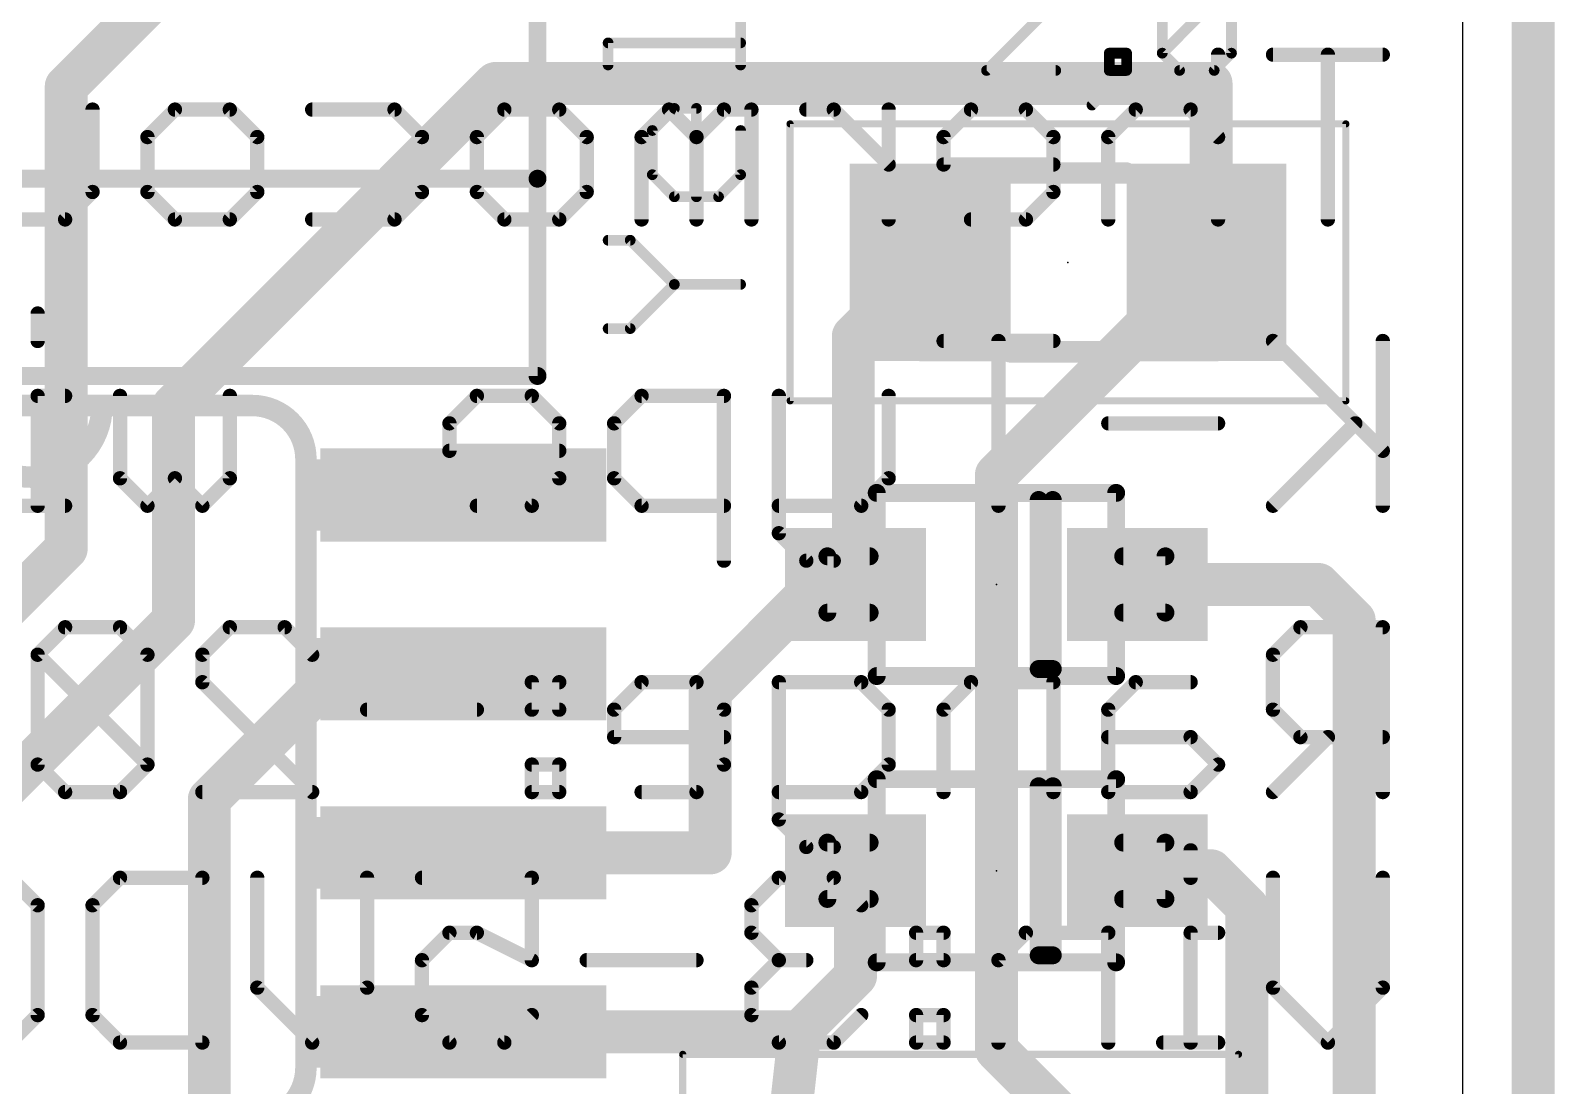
# Model space of a CAD drawing. Extents: x -0.4 to 21, y -0.4 to 20.5.
# Drawn here: x 10.16 to 20.98, y 7.87 to 15.36 of the extents above; entities that cross this region are included whole.
import ezdxf

# ---------------------------------------------------------------- set-up
doc = ezdxf.new("R2010")
doc.units = 0
for name, color, linetype in [('1', 12, 'CONTINUOUS'), ('20', 53, 'CONTINUOUS'), ('21', 40, 'CONTINUOUS'), ('22', 6, 'CONTINUOUS'), ('23', 53, 'CONTINUOUS'), ('39', 12, 'CONTINUOUS'), ('48', 253, 'CONTINUOUS'), ('51', 253, 'CONTINUOUS')]:
    doc.layers.add(name, color=color, linetype=linetype)

# ---------------------------------------------------------------- blocks, each defined once
blk = doc.blocks.new('RECT')
blk.add_solid([(-0.5, -0.5), (0.5, -0.5), (-0.5, 0.5), (0.5, 0.5)])

msp = doc.modelspace()

# ---------------------------------------------------------------- linework, layer by layer
at = {"layer": '1', "const_width": 0.3048}
for points in [[(20.828, -0.254), (20.828, 20.32)], [(10.414, 14.964), (11.96, 16.51)], [(10.414, 11.684), (10.414, 14.964)], [(11.176, 12.7), (13.462, 14.986)], [(13.462, 14.986), (18.542, 14.986)], [(18.542, 14.986), (18.542, 13.732)], [(16.002, 13.192), (16.526, 13.716)], [(18.526, 13.716), (17.018, 12.208)], [(18.542, 13.732), (18.526, 13.716)], [(16.002, 11.446), (16.002, 13.192)], [(11.176, 11.176), (11.176, 12.7)], [(17.018, 12.208), (17.018, 8.128)], [(8.128, 9.398), (10.414, 11.684)], [(14.986, 10.668), (15.748, 11.43)], [(15.748, 11.43), (16.018, 11.43)], [(16.018, 11.43), (16.002, 11.446)], [(19.304, 11.43), (18.018, 11.43)], [(19.558, 11.176), (19.304, 11.43)], [(8.255, 8.255), (11.176, 11.176)], [(19.558, 2.794), (19.558, 11.176)], [(11.43, 9.906), (12.446, 10.922)], [(12.446, 10.922), (13.462, 10.922)], [(13.462, 10.922), (13.335, 10.795)], [(13.335, 10.795), (13.2334, 10.795)], [(14.986, 9.525), (14.986, 10.668)], [(11.43, 2.032), (11.43, 9.906)], [(13.2334, 9.525), (14.986, 9.525)], [(16.018, 8.652), (16.018, 9.398)], [(18.542, 9.398), (18.018, 9.398)], [(18.796, 9.144), (18.542, 9.398)], [(18.796, 4.318), (18.796, 9.144)], [(15.621, 8.255), (16.018, 8.652)], [(15.621, 8.255), (13.2334, 8.255)], [(15.494, 7.112), (15.621, 8.255)], [(17.018, 8.128), (17.78, 7.366)]]:
    msp.add_lwpolyline(points, dxfattribs=at)
at = {"layer": '1', "const_width": 0.1524}
for points in [[(10.4902, 14.964, 1), (10.3378, 14.964)], [(10.3601, 15.0179, 1), (10.4679, 14.9101)], [(13.462, 15.0622, 1), (13.462, 14.9098)], [(13.5159, 14.9321, 1), (13.4081, 15.0399)], [(18.6182, 14.986, 1), (18.4658, 14.986)], [(18.542, 14.9098, 1), (18.542, 15.0622)], [(16.5799, 13.6621, 1), (16.4721, 13.7699)], [(18.5799, 13.6621, 1), (18.4721, 13.7699)], [(18.5959, 13.6781, 1), (18.4881, 13.7859)], [(18.4721, 13.7699, 1), (18.5799, 13.6621)], [(18.4658, 13.732, 1), (18.6182, 13.732)], [(16.0782, 13.192, 1), (15.9258, 13.192)], [(15.9481, 13.2459, 1), (16.0559, 13.1381)], [(11.2522, 12.7, 1), (11.0998, 12.7)], [(11.1221, 12.7539, 1), (11.2299, 12.6461)], [(17.0942, 12.208, 1), (16.9418, 12.208)], [(16.9641, 12.2619, 1), (17.0719, 12.1541)], [(10.4679, 11.6301, 1), (10.3601, 11.7379)], [(10.3378, 11.684, 1), (10.4902, 11.684)], [(15.748, 11.5062, 1), (15.748, 11.3538)], [(15.8019, 11.3761, 1), (15.6941, 11.4839)], [(16.0559, 11.4999, 1), (15.9481, 11.3921)], [(16.018, 11.3538, 1), (16.018, 11.5062)], [(18.018, 11.5062, 1), (18.018, 11.3538)], [(19.3579, 11.4839, 1), (19.2501, 11.3761)], [(19.304, 11.3538, 1), (19.304, 11.5062)], [(15.9258, 11.446, 1), (16.0782, 11.446)], [(15.9641, 11.3761, 1), (16.0719, 11.4839)], [(11.2299, 11.1221, 1), (11.1221, 11.2299)], [(19.6342, 11.176, 1), (19.4818, 11.176)], [(19.5041, 11.1221, 1), (19.6119, 11.2299)], [(11.0998, 11.176, 1), (11.2522, 11.176)], [(12.446, 10.9982, 1), (12.446, 10.8458)], [(12.4999, 10.8681, 1), (12.3921, 10.9759)], [(13.5159, 10.8681, 1), (13.4081, 10.9759)], [(13.462, 10.8458, 1), (13.462, 10.9982)], [(13.2334, 10.8712, 1), (13.2334, 10.7188)], [(13.335, 10.7188, 1), (13.335, 10.8712)], [(13.2811, 10.8489, 1), (13.3889, 10.7411)], [(15.0622, 10.668, 1), (14.9098, 10.668)], [(14.9321, 10.7219, 1), (15.0399, 10.6141)], [(11.5062, 9.906, 1), (11.3538, 9.906)], [(11.3761, 9.9599, 1), (11.4839, 9.8521)], [(13.2334, 9.6012, 1), (13.2334, 9.4488)], [(14.986, 9.4488, 1), (14.986, 9.6012)], [(14.9098, 9.525, 1), (15.0622, 9.525)], [(16.0942, 9.398, 1), (15.9418, 9.398)], [(18.018, 9.4742, 1), (18.018, 9.3218)], [(18.5959, 9.4519, 1), (18.4881, 9.3441)], [(18.542, 9.3218, 1), (18.542, 9.4742)], [(18.8722, 9.144, 1), (18.7198, 9.144)], [(18.7421, 9.0901, 1), (18.8499, 9.1979)], [(16.0719, 8.5981, 1), (15.9641, 8.7059)], [(15.9418, 8.652, 1), (16.0942, 8.652)], [(13.2334, 8.3312, 1), (13.2334, 8.1788)], [(15.5671, 8.3089, 1), (15.6749, 8.2011)], [(15.6967, 8.2466, 1), (15.5453, 8.2634)], [(15.621, 8.1788, 1), (15.621, 8.3312)], [(17.0719, 8.1819, 1), (16.9641, 8.0741)], [(16.9418, 8.128, 1), (17.0942, 8.128)]]:
    msp.add_lwpolyline(points, format="xyb", dxfattribs=at)
at = {"layer": '20'}
msp.add_line((20.3304, 2.5526), (20.3304, 17.7928), dxfattribs=at)
at = {"layer": '21'}
for points, const_width in [([(13.76, 14.31), (13.76, 19.91)], 0.127), ([(15.2019, 15.1171), (15.2019, 15.4307)], 0.0762), ([(14.2613, 15.1171), (14.2613, 15.2739)], 0.0762), ([(14.2613, 15.2739), (15.2019, 15.2739)], 0.0762), ([(14.5748, 14.6519), (14.7316, 14.8087)], 0.0762), ([(14.7316, 14.8087), (14.8884, 14.8087)], 0.0762), ([(14.8884, 14.8087), (14.8884, 14.1816)], 0.0762), ([(14.5748, 14.3384), (14.5748, 14.6519)], 0.0762), ([(15.2019, 14.6519), (15.2019, 14.3384)], 0.0762), ([(6.76, 14.31), (13.76, 14.31)], 0.127), ([(13.76, 12.91), (13.76, 14.31)], 0.127), ([(14.7316, 14.1816), (14.5748, 14.3384)], 0.0762), ([(15.2019, 14.3384), (15.0451, 14.1816)], 0.0762), ([(15.0451, 14.1816), (14.7316, 14.1816)], 0.0762), ([(14.4181, 13.8732), (14.2613, 13.8732)], 0.0762), ([(14.7316, 13.5596), (14.4181, 13.8732)], 0.0762), ([(14.4181, 13.2461), (14.7316, 13.5596)], 0.0762), ([(14.7316, 13.5596), (15.2019, 13.5596)], 0.0762), ([(14.2613, 13.2461), (14.4181, 13.2461)], 0.0762), ([(6.76, 12.91), (13.76, 12.91)], 0.127), ([(11.7348, 12.7), (8.5852, 12.7)], 0.1524), ([(12.1158, 8.001), (12.1158, 12.319)], 0.1524), ([(16.168, 12.08), (17.868, 12.08)], 0.127), ([(16.168, 10.78), (16.168, 12.08)], 0.127), ([(17.868, 12.08), (17.868, 10.78)], 0.127), ([(17.318, 10.83), (17.318, 12.03)], 0.127), ([(17.418, 12.03), (17.418, 10.83)], 0.127), ([(17.868, 10.78), (16.168, 10.78)], 0.127), ([(17.418, 10.83), (17.318, 10.83)], 0.127), ([(16.168, 10.048), (17.868, 10.048)], 0.127), ([(16.168, 8.748), (16.168, 10.048)], 0.127), ([(17.868, 10.048), (17.868, 8.748)], 0.127), ([(17.318, 8.798), (17.318, 9.998)], 0.127), ([(17.418, 9.998), (17.418, 8.798)], 0.127), ([(17.868, 8.748), (16.168, 8.748)], 0.127), ([(17.418, 8.798), (17.318, 8.798)], 0.127)]:
    msp.add_lwpolyline(points, dxfattribs=dict(at, const_width=const_width))
for points, const_width in [([(14.2803, 15.2739, 1), (14.2422, 15.2739)], 0.0381), ([(14.2613, 15.293, 1), (14.2613, 15.2549)], 0.0381), ([(15.2019, 15.2549, 1), (15.2019, 15.293)], 0.0381), ([(14.2422, 15.1171, 1), (14.2803, 15.1171)], 0.0381), ([(15.1829, 15.1171, 1), (15.221, 15.1171)], 0.0381), ([(14.7316, 14.8277, 1), (14.7316, 14.7896)], 0.0381), ([(14.7451, 14.7952, 1), (14.7181, 14.8222)], 0.0381), ([(14.9074, 14.8087, 1), (14.8693, 14.8087)], 0.0381), ([(14.8884, 14.7896, 1), (14.8884, 14.8277)], 0.0381), ([(14.5939, 14.6519, 1), (14.5558, 14.6519)], 0.0381), ([(14.5614, 14.6654, 1), (14.5883, 14.6384)], 0.0381), ([(15.221, 14.6519, 1), (15.1829, 14.6519)], 0.0381), ([(13.7918, 14.31, 1), (13.7282, 14.31)], 0.0635), ([(13.7282, 14.31, 1), (13.7918, 14.31)], 0.0635), ([(13.76, 14.2782, 1), (13.76, 14.3418)], 0.0635), ([(14.5883, 14.3519, 1), (14.5614, 14.3249)], 0.0381), ([(14.5558, 14.3384, 1), (14.5939, 14.3384)], 0.0381), ([(15.1829, 14.3384, 1), (15.221, 14.3384)], 0.0381), ([(15.2154, 14.3249, 1), (15.1884, 14.3519)], 0.0381), ([(14.7316, 14.2007, 1), (14.7316, 14.1626)], 0.0381), ([(14.7181, 14.1681, 1), (14.7451, 14.1951)], 0.0381), ([(14.8693, 14.1816, 1), (14.9074, 14.1816)], 0.0381), ([(15.0317, 14.1951, 1), (15.0586, 14.1681)], 0.0381), ([(15.0451, 14.1626, 1), (15.0451, 14.2007)], 0.0381), ([(14.2613, 13.8922, 1), (14.2613, 13.8541)], 0.0381), ([(14.4315, 13.8866, 1), (14.4046, 13.8597)], 0.0381), ([(14.4181, 13.8541, 1), (14.4181, 13.8922)], 0.0381), ([(14.7316, 13.5787, 1), (14.7316, 13.5406)], 0.0381), ([(14.7451, 13.5462, 1), (14.7181, 13.5731)], 0.0381), ([(14.7181, 13.5462, 1), (14.7451, 13.5731)], 0.0381), ([(15.2019, 13.5406, 1), (15.2019, 13.5787)], 0.0381), ([(14.2613, 13.2652, 1), (14.2613, 13.2271)], 0.0381), ([(14.4046, 13.2596, 1), (14.4315, 13.2326)], 0.0381), ([(14.4181, 13.2271, 1), (14.4181, 13.2652)], 0.0381), ([(13.7282, 12.91, 1), (13.7918, 12.91)], 0.0635), ([(13.76, 12.8782, 1), (13.76, 12.9418)], 0.0635), ([(9.652, 12.7, 1), (10.668, 12.7)], 0.1524), ([(10.7061, 12.7, 1), (10.6299, 12.7)], 0.0762), ([(12.1158, 12.319, 0.4142), (11.7348, 12.7)], 0.1524), ([(11.7348, 12.7381, 1), (11.7348, 12.6619)], 0.0762), ([(11.7348, 12.6619, 1), (11.7348, 12.7381)], 0.0762), ([(12.1539, 12.319, 1), (12.0777, 12.319)], 0.0762), ([(12.0777, 12.319, 1), (12.1539, 12.319)], 0.0762), ([(16.168, 12.1118, 1), (16.168, 12.0482)], 0.0635), ([(16.1997, 12.08, 1), (16.1363, 12.08)], 0.0635), ([(17.8998, 12.08, 1), (17.8363, 12.08)], 0.0635), ([(17.868, 12.0482, 1), (17.868, 12.1118)], 0.0635), ([(17.3498, 12.03, 1), (17.2863, 12.03)], 0.0635), ([(17.4497, 12.03, 1), (17.3863, 12.03)], 0.0635), ([(16.168, 10.8118, 1), (16.168, 10.7483)], 0.0635), ([(17.318, 10.8618, 1), (17.318, 10.7982)], 0.0635), ([(17.2863, 10.83, 1), (17.3498, 10.83)], 0.0635), ([(17.3863, 10.83, 1), (17.4497, 10.83)], 0.0635), ([(17.418, 10.7982, 1), (17.418, 10.8618)], 0.0635), ([(17.868, 10.7483, 1), (17.868, 10.8118)], 0.0635), ([(16.1363, 10.78, 1), (16.1997, 10.78)], 0.0635), ([(17.8363, 10.78, 1), (17.8998, 10.78)], 0.0635), ([(16.168, 10.0798, 1), (16.168, 10.0162)], 0.0635), ([(16.1997, 10.048, 1), (16.1363, 10.048)], 0.0635), ([(17.8998, 10.048, 1), (17.8363, 10.048)], 0.0635), ([(17.868, 10.0162, 1), (17.868, 10.0798)], 0.0635), ([(17.3498, 9.998, 1), (17.2863, 9.998)], 0.0635), ([(17.4497, 9.998, 1), (17.3863, 9.998)], 0.0635), ([(16.168, 8.7798, 1), (16.168, 8.7163)], 0.0635), ([(16.1363, 8.748, 1), (16.1997, 8.748)], 0.0635), ([(17.318, 8.8298, 1), (17.318, 8.7662)], 0.0635), ([(17.2863, 8.798, 1), (17.3498, 8.798)], 0.0635), ([(17.3863, 8.798, 1), (17.4497, 8.798)], 0.0635), ([(17.418, 8.7662, 1), (17.418, 8.8298)], 0.0635), ([(17.8363, 8.748, 1), (17.8998, 8.748)], 0.0635), ([(17.868, 8.7163, 1), (17.868, 8.7798)], 0.0635), ([(11.7348, 7.62, 0.4142), (12.1158, 8.001)], 0.1524), ([(12.1539, 8.001, 1), (12.0777, 8.001)], 0.0762), ([(12.0777, 8.001, 1), (12.1539, 8.001)], 0.0762)]:
    msp.add_lwpolyline(points, format="xyb", dxfattribs=dict(at, const_width=const_width))
at = {"layer": '22', "const_width": 0.1016}
for points in [[(18.5918, 15.1902), (18.5918, 14.0208)], [(19.7612, 15.1902), (18.9816, 15.1902)], [(19.3714, 14.0208), (19.3714, 15.1902)], [(10.6009, 14.8004), (10.6009, 14.2157)], [(10.9907, 14.6055), (11.1856, 14.8004)], [(11.1856, 14.8004), (11.5754, 14.8004)], [(11.5754, 14.8004), (11.7703, 14.6055)], [(12.1601, 14.8004), (12.7448, 14.8004)], [(12.7448, 14.8004), (12.9397, 14.6055)], [(13.3295, 14.6055), (13.5244, 14.8004)], [(13.5244, 14.8004), (13.9142, 14.8004)], [(13.9142, 14.8004), (14.1091, 14.6055)], [(14.6938, 14.8004), (14.4989, 14.6055)], [(14.8887, 14.6055), (14.6938, 14.8004)], [(15.0836, 14.8004), (14.8887, 14.6055)], [(15.2785, 14.8004), (15.0836, 14.8004)], [(15.2785, 14.0208), (15.2785, 14.8004)], [(15.8632, 14.8004), (15.6683, 14.8004)], [(16.253, 14.4106), (15.8632, 14.8004)], [(16.253, 14.0208), (16.253, 14.8004)], [(16.8377, 14.8004), (16.6428, 14.6055)], [(17.2275, 14.8004), (16.8377, 14.8004)], [(17.4224, 14.6055), (17.2275, 14.8004)], [(18.0071, 14.8004), (17.8122, 14.6055)], [(18.3969, 14.8004), (18.0071, 14.8004)], [(18.5918, 14.6055), (18.3969, 14.8004)], [(10.9907, 14.2157), (10.9907, 14.6055)], [(11.7703, 14.6055), (11.7703, 14.2157)], [(12.9397, 14.6055), (12.9397, 14.2157)], [(13.3295, 14.2157), (13.3295, 14.6055)], [(14.1091, 14.6055), (14.1091, 14.2157)], [(14.4989, 14.6055), (14.4989, 14.0208)], [(14.8887, 14.6055), (14.8887, 14.0208)], [(16.6428, 14.6055), (16.6428, 14.4106)], [(17.4224, 14.2157), (17.4224, 14.6055)], [(17.8122, 14.6055), (17.8122, 14.0208)], [(16.6428, 14.4106), (17.4224, 14.4106)], [(10.6009, 14.2157), (10.406, 14.0208)], [(11.1856, 14.0208), (10.9907, 14.2157)], [(11.7703, 14.2157), (11.5754, 14.0208)], [(12.9397, 14.2157), (12.7448, 14.0208)], [(13.5244, 14.0208), (13.3295, 14.2157)], [(14.1091, 14.2157), (13.9142, 14.0208)], [(17.2275, 14.0208), (17.4224, 14.2157)], [(10.406, 14.0208), (9.8213, 14.0208)], [(11.5754, 14.0208), (11.1856, 14.0208)], [(12.7448, 14.0208), (12.1601, 14.0208)], [(13.9142, 14.0208), (13.5244, 14.0208)], [(16.8377, 14.0208), (17.2275, 14.0208)], [(10.2111, 13.3531), (10.2111, 13.1582)], [(17.4224, 13.1582), (16.6428, 13.1582)], [(17.0326, 11.9888), (17.0326, 13.1582)], [(19.7612, 12.3786), (18.9816, 13.1582)], [(19.7612, 13.1582), (19.7612, 11.9888)], [(10.406, 12.7684), (10.2111, 12.7684)], [(10.2111, 12.7684), (10.2111, 11.9888)], [(10.7958, 12.1837), (10.7958, 12.7684)], [(11.5754, 12.7684), (11.5754, 12.1837)], [(13.3295, 12.7684), (13.1346, 12.5735)], [(13.7193, 12.7684), (13.3295, 12.7684)], [(13.9142, 12.5735), (13.7193, 12.7684)], [(14.4989, 12.7684), (14.304, 12.5735)], [(15.0836, 12.7684), (14.4989, 12.7684)], [(15.0836, 11.599), (15.0836, 12.7684)], [(15.4734, 12.7684), (15.4734, 11.7939)], [(16.253, 12.7684), (16.253, 12.1837)], [(13.1346, 12.5735), (13.1346, 12.3786)], [(13.9142, 12.1837), (13.9142, 12.5735)], [(14.304, 12.5735), (14.304, 12.1837)], [(18.5918, 12.5735), (17.8122, 12.5735)], [(19.5663, 12.5735), (18.9816, 11.9888)], [(13.1346, 12.3786), (13.9142, 12.3786)], [(10.9907, 11.9888), (10.7958, 12.1837)], [(11.1856, 12.1837), (10.9907, 11.9888)], [(11.3805, 11.9888), (11.1856, 12.1837)], [(11.5754, 12.1837), (11.3805, 11.9888)], [(13.7193, 11.9888), (13.9142, 12.1837)], [(14.304, 12.1837), (14.4989, 11.9888)], [(16.253, 12.1837), (16.0581, 11.9888)], [(10.406, 11.9888), (10.0162, 11.9888)], [(13.3295, 11.9888), (13.7193, 11.9888)], [(14.4989, 11.9888), (15.0836, 11.9888)], [(16.0581, 11.9888), (15.4734, 11.9888)], [(15.4734, 11.7939), (15.6683, 11.599)], [(15.6683, 11.599), (15.8632, 11.599)], [(10.406, 11.1262), (10.2111, 10.9313)], [(10.7958, 11.1262), (10.406, 11.1262)], [(10.9907, 10.9313), (10.7958, 11.1262)], [(11.3805, 10.9313), (11.5754, 11.1262)], [(11.5754, 11.1262), (11.9652, 11.1262)], [(11.9652, 11.1262), (12.1601, 10.9313)], [(19.1765, 11.1262), (18.9816, 10.9313)], [(19.7612, 11.1262), (19.1765, 11.1262)], [(19.7612, 9.9568), (19.7612, 11.1262)], [(10.2111, 10.9313), (10.2111, 10.1517)], [(10.9907, 10.1517), (10.2111, 10.9313)], [(10.9907, 10.1517), (10.9907, 10.9313)], [(11.3805, 10.7364), (11.3805, 10.9313)], [(18.9816, 10.9313), (18.9816, 10.5415)], [(12.1601, 9.9568), (11.3805, 10.7364)], [(13.9142, 10.7364), (13.7193, 10.7364)], [(13.7193, 10.7364), (13.7193, 10.5415)], [(13.9142, 10.5415), (13.9142, 10.7364)], [(14.4989, 10.7364), (14.304, 10.5415)], [(14.8887, 10.7364), (14.4989, 10.7364)], [(15.0836, 10.5415), (14.8887, 10.7364)], [(15.4734, 9.7619), (15.4734, 10.7364)], [(15.4734, 10.7364), (16.0581, 10.7364)], [(16.0581, 10.7364), (16.253, 10.5415)], [(16.8377, 10.7364), (16.6428, 10.5415)], [(17.4224, 10.7364), (16.8377, 10.7364)], [(17.4224, 9.9568), (17.4224, 10.7364)], [(18.0071, 10.7364), (17.8122, 10.5415)], [(18.3969, 10.7364), (18.0071, 10.7364)], [(13.3295, 10.5415), (12.5499, 10.5415)], [(13.7193, 10.5415), (13.9142, 10.5415)], [(14.304, 10.5415), (14.304, 10.3466)], [(15.0836, 10.1517), (15.0836, 10.5415)], [(16.253, 10.5415), (16.253, 10.1517)], [(16.6428, 10.5415), (16.6428, 9.9568)], [(17.8122, 10.5415), (17.8122, 9.9568)], [(18.9816, 10.5415), (19.1765, 10.3466)], [(14.304, 10.3466), (15.0836, 10.3466)], [(18.3969, 10.3466), (17.8122, 10.3466)], [(18.5918, 10.1517), (18.3969, 10.3466)], [(19.3714, 10.3466), (18.9816, 9.9568)], [(19.1765, 10.3466), (19.7612, 10.3466)], [(10.2111, 10.1517), (10.406, 9.9568)], [(10.7958, 9.9568), (10.9907, 10.1517)], [(13.9142, 10.1517), (13.7193, 10.1517)], [(13.7193, 10.1517), (13.7193, 9.9568)], [(13.9142, 9.9568), (13.9142, 10.1517)], [(14.8887, 9.9568), (15.0836, 10.1517)], [(16.253, 10.1517), (16.0581, 9.9568)], [(18.3969, 9.9568), (18.5918, 10.1517)], [(10.406, 9.9568), (10.7958, 9.9568)], [(11.3805, 9.9568), (12.1601, 9.9568)], [(13.7193, 9.9568), (13.9142, 9.9568)], [(14.4989, 9.9568), (14.8887, 9.9568)], [(16.0581, 9.9568), (15.4734, 9.9568)], [(17.8122, 9.9568), (18.3969, 9.9568)], [(15.6683, 9.567), (15.4734, 9.7619)], [(15.8632, 9.567), (15.6683, 9.567)], [(18.3969, 9.5431), (18.3969, 9.3482)], [(10.0162, 9.3482), (10.2111, 9.1533)], [(10.6009, 9.1533), (10.7958, 9.3482)], [(10.7958, 9.3482), (11.3805, 9.3482)], [(11.3805, 9.3482), (11.3805, 8.1788)], [(11.7703, 8.5686), (11.7703, 9.3482)], [(12.5499, 9.3482), (12.5499, 8.5686)], [(12.9397, 9.3482), (13.7193, 9.3482)], [(13.7193, 9.3482), (13.7193, 8.7635)], [(15.4734, 9.3482), (15.2785, 9.1533)], [(15.8632, 9.3482), (15.4734, 9.3482)], [(16.0581, 9.1533), (15.8632, 9.3482)], [(18.9816, 8.5686), (18.9816, 9.3482)], [(19.7612, 9.3482), (19.7612, 8.5686)], [(10.2111, 9.1533), (10.2111, 8.3737)], [(10.6009, 8.3737), (10.6009, 9.1533)], [(15.2785, 9.1533), (15.2785, 8.9584)], [(13.1346, 8.9584), (12.9397, 8.7635)], [(13.3295, 8.9584), (13.1346, 8.9584)], [(13.7193, 8.7635), (13.3295, 8.9584)], [(15.2785, 8.9584), (15.4734, 8.7635)], [(16.6428, 8.9584), (16.4479, 8.9584)], [(16.4479, 8.9584), (16.4479, 8.7635)], [(16.6428, 8.7635), (16.6428, 8.9584)], [(17.2275, 8.9584), (17.0326, 8.7635)], [(17.8122, 8.9584), (17.2275, 8.9584)], [(17.8122, 8.1788), (17.8122, 8.9584)], [(18.5918, 8.9584), (18.3969, 8.9584)], [(18.3969, 8.9584), (18.3969, 8.1788)], [(12.9397, 8.7635), (12.9397, 8.3737)], [(14.8887, 8.7635), (14.1091, 8.7635)], [(15.4734, 8.7635), (15.2785, 8.5686)], [(15.4734, 8.7635), (15.6683, 8.7635)], [(16.4479, 8.7635), (16.6428, 8.7635)], [(17.0326, 8.7635), (17.0326, 8.1788)], [(12.1601, 8.1788), (11.7703, 8.5686)], [(12.5499, 8.5686), (12.1601, 8.1788)], [(15.2785, 8.5686), (15.2785, 8.3737)], [(19.3714, 8.1788), (18.9816, 8.5686)], [(19.7612, 8.5686), (19.3714, 8.1788)], [(10.2111, 8.3737), (10.0162, 8.1788)], [(10.7958, 8.1788), (10.6009, 8.3737)], [(12.9397, 8.3737), (13.1346, 8.1788)], [(13.5244, 8.1788), (13.7193, 8.3737)], [(15.2785, 8.3737), (15.4734, 8.1788)], [(15.8632, 8.1788), (16.0581, 8.3737)], [(16.6428, 8.3737), (16.4479, 8.3737)], [(16.4479, 8.3737), (16.4479, 8.1788)], [(16.6428, 8.1788), (16.6428, 8.3737)], [(11.3805, 8.1788), (10.7958, 8.1788)], [(13.1346, 8.1788), (13.5244, 8.1788)], [(15.4734, 8.1788), (15.8632, 8.1788)], [(16.4479, 8.1788), (16.6428, 8.1788)], [(18.5918, 8.1788), (18.202, 8.1788)]]:
    msp.add_lwpolyline(points, dxfattribs=at)
at = {"layer": '22', "const_width": 0.0508}
for points in [[(18.6172, 15.1902, 1), (18.5664, 15.1902)], [(18.9816, 15.2156, 1), (18.9816, 15.1648)], [(19.3968, 15.1902, 1), (19.346, 15.1902)], [(19.7612, 15.1648, 1), (19.7612, 15.2156)], [(10.6263, 14.8004, 1), (10.5755, 14.8004)], [(11.1856, 14.8258, 1), (11.1856, 14.775)], [(11.2036, 14.7824, 1), (11.1677, 14.8184)], [(11.5934, 14.8184, 1), (11.5575, 14.7824)], [(11.5754, 14.775, 1), (11.5754, 14.8258)], [(12.1601, 14.8258, 1), (12.1601, 14.775)], [(12.7628, 14.8184, 1), (12.7269, 14.7824)], [(12.7448, 14.775, 1), (12.7448, 14.8258)], [(13.5244, 14.8258, 1), (13.5244, 14.775)], [(13.5424, 14.7824, 1), (13.5065, 14.8184)], [(13.9322, 14.8184, 1), (13.8963, 14.7824)], [(13.9142, 14.775, 1), (13.9142, 14.8258)], [(14.7118, 14.8184, 1), (14.6759, 14.7824)], [(14.7118, 14.7824, 1), (14.6759, 14.8184)], [(15.0836, 14.8258, 1), (15.0836, 14.775)], [(15.1016, 14.7824, 1), (15.0657, 14.8184)], [(15.3039, 14.8004, 1), (15.2531, 14.8004)], [(15.2785, 14.775, 1), (15.2785, 14.8258)], [(15.6683, 14.8258, 1), (15.6683, 14.775)], [(15.8812, 14.8184, 1), (15.8453, 14.7824)], [(15.8632, 14.775, 1), (15.8632, 14.8258)], [(16.2784, 14.8004, 1), (16.2276, 14.8004)], [(16.8377, 14.8258, 1), (16.8377, 14.775)], [(16.8557, 14.7824, 1), (16.8197, 14.8184)], [(17.2455, 14.8184, 1), (17.2095, 14.7824)], [(17.2275, 14.775, 1), (17.2275, 14.8258)], [(18.0071, 14.8258, 1), (18.0071, 14.775)], [(18.0251, 14.7824, 1), (17.9891, 14.8184)], [(18.4149, 14.8184, 1), (18.3789, 14.7824)], [(18.3969, 14.775, 1), (18.3969, 14.8258)], [(11.0161, 14.6055, 1), (10.9653, 14.6055)], [(10.9728, 14.6235, 1), (11.0087, 14.5875)], [(11.7957, 14.6055, 1), (11.7449, 14.6055)], [(11.7524, 14.5875, 1), (11.7883, 14.6235)], [(12.9651, 14.6055, 1), (12.9143, 14.6055)], [(12.9218, 14.5875, 1), (12.9577, 14.6235)], [(13.3549, 14.6055, 1), (13.3041, 14.6055)], [(13.3116, 14.6235, 1), (13.3475, 14.5875)], [(14.1345, 14.6055, 1), (14.0837, 14.6055)], [(14.0912, 14.5875, 1), (14.1271, 14.6235)], [(14.5243, 14.6055, 1), (14.4735, 14.6055)], [(14.481, 14.6235, 1), (14.5169, 14.5875)], [(14.9141, 14.6055, 1), (14.8633, 14.6055)], [(14.8708, 14.6235, 1), (14.9067, 14.5875)], [(14.8708, 14.5875, 1), (14.9067, 14.6235)], [(16.6248, 14.6235, 1), (16.6608, 14.5875)], [(16.6682, 14.6055, 1), (16.6174, 14.6055)], [(17.4478, 14.6055, 1), (17.397, 14.6055)], [(17.4044, 14.5875, 1), (17.4404, 14.6235)], [(17.7942, 14.6235, 1), (17.8302, 14.5875)], [(17.8376, 14.6055, 1), (17.7868, 14.6055)], [(18.5738, 14.5875, 1), (18.6098, 14.6235)], [(16.235, 14.3926, 1), (16.271, 14.4286)], [(16.6428, 14.436, 1), (16.6428, 14.3852)], [(16.6174, 14.4106, 1), (16.6682, 14.4106)], [(17.4224, 14.3852, 1), (17.4224, 14.436)], [(10.5755, 14.2157, 1), (10.6263, 14.2157)], [(10.6189, 14.1977, 1), (10.583, 14.2337)], [(11.0087, 14.2337, 1), (10.9728, 14.1977)], [(10.9653, 14.2157, 1), (11.0161, 14.2157)], [(11.7449, 14.2157, 1), (11.7957, 14.2157)], [(11.7883, 14.1977, 1), (11.7524, 14.2337)], [(12.9143, 14.2157, 1), (12.9651, 14.2157)], [(12.9577, 14.1977, 1), (12.9218, 14.2337)], [(13.3475, 14.2337, 1), (13.3116, 14.1977)], [(13.3041, 14.2157, 1), (13.3549, 14.2157)], [(14.0837, 14.2157, 1), (14.1345, 14.2157)], [(14.1271, 14.1977, 1), (14.0912, 14.2337)], [(17.397, 14.2157, 1), (17.4478, 14.2157)], [(17.4404, 14.1977, 1), (17.4044, 14.2337)], [(10.406, 13.9954, 1), (10.406, 14.0462)], [(11.1856, 14.0462, 1), (11.1856, 13.9954)], [(11.5754, 13.9954, 1), (11.5754, 14.0462)], [(12.1601, 14.0462, 1), (12.1601, 13.9954)], [(12.7448, 13.9954, 1), (12.7448, 14.0462)], [(13.5244, 14.0462, 1), (13.5244, 13.9954)], [(13.9142, 13.9954, 1), (13.9142, 14.0462)], [(16.8377, 14.0462, 1), (16.8377, 13.9954)], [(17.2275, 13.9954, 1), (17.2275, 14.0462)], [(10.3881, 14.0388, 1), (10.424, 14.0028)], [(11.1677, 14.0028, 1), (11.2036, 14.0388)], [(11.5575, 14.0388, 1), (11.5934, 14.0028)], [(12.7269, 14.0388, 1), (12.7628, 14.0028)], [(13.5065, 14.0028, 1), (13.5424, 14.0388)], [(13.8963, 14.0388, 1), (13.9322, 14.0028)], [(14.4735, 14.0208, 1), (14.5243, 14.0208)], [(14.8633, 14.0208, 1), (14.9141, 14.0208)], [(15.2531, 14.0208, 1), (15.3039, 14.0208)], [(16.2276, 14.0208, 1), (16.2784, 14.0208)], [(17.2095, 14.0388, 1), (17.2455, 14.0028)], [(17.7868, 14.0208, 1), (17.8376, 14.0208)], [(18.5664, 14.0208, 1), (18.6172, 14.0208)], [(19.346, 14.0208, 1), (19.3968, 14.0208)], [(10.2365, 13.3531, 1), (10.1857, 13.3531)], [(16.6428, 13.1836, 1), (16.6428, 13.1328)], [(17.058, 13.1582, 1), (17.0072, 13.1582)], [(17.4224, 13.1328, 1), (17.4224, 13.1836)], [(18.9996, 13.1762, 1), (18.9636, 13.1402)], [(19.7866, 13.1582, 1), (19.7358, 13.1582)], [(10.1857, 13.1582, 1), (10.2365, 13.1582)], [(10.2111, 12.7938, 1), (10.2111, 12.743)], [(10.2365, 12.7684, 1), (10.1857, 12.7684)], [(10.406, 12.743, 1), (10.406, 12.7938)], [(10.8212, 12.7684, 1), (10.7704, 12.7684)], [(11.6008, 12.7684, 1), (11.55, 12.7684)], [(13.3295, 12.7938, 1), (13.3295, 12.743)], [(13.3475, 12.7504, 1), (13.3116, 12.7864)], [(13.7373, 12.7864, 1), (13.7014, 12.7504)], [(13.7193, 12.743, 1), (13.7193, 12.7938)], [(14.4989, 12.7938, 1), (14.4989, 12.743)], [(14.5169, 12.7504, 1), (14.481, 12.7864)], [(15.109, 12.7684, 1), (15.0582, 12.7684)], [(15.0836, 12.743, 1), (15.0836, 12.7938)], [(15.4988, 12.7684, 1), (15.448, 12.7684)], [(16.2784, 12.7684, 1), (16.2276, 12.7684)], [(13.16, 12.5735, 1), (13.1092, 12.5735)], [(13.1167, 12.5915, 1), (13.1526, 12.5555)], [(13.9396, 12.5735, 1), (13.8888, 12.5735)], [(13.8963, 12.5555, 1), (13.9322, 12.5915)], [(14.3294, 12.5735, 1), (14.2786, 12.5735)], [(14.2861, 12.5915, 1), (14.322, 12.5555)], [(17.8122, 12.5989, 1), (17.8122, 12.5481)], [(18.5918, 12.5481, 1), (18.5918, 12.5989)], [(19.5843, 12.5555, 1), (19.5483, 12.5915)], [(13.1346, 12.404, 1), (13.1346, 12.3532)], [(13.1092, 12.3786, 1), (13.16, 12.3786)], [(13.9142, 12.3532, 1), (13.9142, 12.404)], [(19.7432, 12.3606, 1), (19.7792, 12.3966)], [(10.8138, 12.2017, 1), (10.7779, 12.1657)], [(11.2036, 12.2017, 1), (11.1677, 12.1657)], [(11.2036, 12.1657, 1), (11.1677, 12.2017)], [(11.5934, 12.1657, 1), (11.5575, 12.2017)], [(13.9322, 12.1657, 1), (13.8963, 12.2017)], [(14.322, 12.2017, 1), (14.2861, 12.1657)], [(16.271, 12.1657, 1), (16.235, 12.2017)], [(10.7704, 12.1837, 1), (10.8212, 12.1837)], [(11.55, 12.1837, 1), (11.6008, 12.1837)], [(13.8888, 12.1837, 1), (13.9396, 12.1837)], [(14.2786, 12.1837, 1), (14.3294, 12.1837)], [(16.2276, 12.1837, 1), (16.2784, 12.1837)], [(10.1857, 11.9888, 1), (10.2365, 11.9888)], [(10.406, 11.9634, 1), (10.406, 12.0142)], [(10.9728, 12.0068, 1), (11.0087, 11.9708)], [(10.9728, 11.9708, 1), (11.0087, 12.0068)], [(11.3626, 12.0068, 1), (11.3985, 11.9708)], [(11.3626, 11.9708, 1), (11.3985, 12.0068)], [(13.3295, 12.0142, 1), (13.3295, 11.9634)], [(13.7014, 12.0068, 1), (13.7373, 11.9708)], [(13.7193, 11.9634, 1), (13.7193, 12.0142)], [(14.4989, 12.0142, 1), (14.4989, 11.9634)], [(14.481, 11.9708, 1), (14.5169, 12.0068)], [(15.0836, 11.9634, 1), (15.0836, 12.0142)], [(15.4734, 12.0142, 1), (15.4734, 11.9634)], [(16.0402, 12.0068, 1), (16.0761, 11.9708)], [(16.0581, 11.9634, 1), (16.0581, 12.0142)], [(17.0072, 11.9888, 1), (17.058, 11.9888)], [(18.9636, 12.0068, 1), (18.9996, 11.9708)], [(19.7358, 11.9888, 1), (19.7866, 11.9888)], [(15.4914, 11.8119, 1), (15.4555, 11.7759)], [(15.448, 11.7939, 1), (15.4988, 11.7939)], [(15.0582, 11.599, 1), (15.109, 11.599)], [(15.6683, 11.6244, 1), (15.6683, 11.5736)], [(15.6504, 11.581, 1), (15.6863, 11.617)], [(15.8632, 11.5736, 1), (15.8632, 11.6244)], [(10.406, 11.1516, 1), (10.406, 11.1008)], [(10.424, 11.1082, 1), (10.3881, 11.1442)], [(10.8138, 11.1442, 1), (10.7779, 11.1082)], [(10.7958, 11.1008, 1), (10.7958, 11.1516)], [(11.5754, 11.1516, 1), (11.5754, 11.1008)], [(11.5934, 11.1082, 1), (11.5575, 11.1442)], [(11.9832, 11.1442, 1), (11.9473, 11.1082)], [(11.9652, 11.1008, 1), (11.9652, 11.1516)], [(19.1765, 11.1516, 1), (19.1765, 11.1008)], [(19.1945, 11.1082, 1), (19.1585, 11.1442)], [(19.7866, 11.1262, 1), (19.7358, 11.1262)], [(19.7612, 11.1008, 1), (19.7612, 11.1516)], [(10.2365, 10.9313, 1), (10.1857, 10.9313)], [(10.2291, 10.9493, 1), (10.1932, 10.9133)], [(10.1932, 10.9493, 1), (10.2291, 10.9133)], [(11.0161, 10.9313, 1), (10.9653, 10.9313)], [(10.9728, 10.9133, 1), (11.0087, 10.9493)], [(11.4059, 10.9313, 1), (11.3551, 10.9313)], [(11.3626, 10.9493, 1), (11.3985, 10.9133)], [(12.1422, 10.9133, 1), (12.1781, 10.9493)], [(18.9636, 10.9493, 1), (18.9996, 10.9133)], [(19.007, 10.9313, 1), (18.9562, 10.9313)], [(11.3985, 10.7544, 1), (11.3626, 10.7184)], [(11.3551, 10.7364, 1), (11.4059, 10.7364)], [(13.7193, 10.7618, 1), (13.7193, 10.711)], [(13.7447, 10.7364, 1), (13.6939, 10.7364)], [(13.9396, 10.7364, 1), (13.8888, 10.7364)], [(13.9142, 10.711, 1), (13.9142, 10.7618)], [(14.4989, 10.7618, 1), (14.4989, 10.711)], [(14.5169, 10.7184, 1), (14.481, 10.7544)], [(14.9067, 10.7544, 1), (14.8708, 10.7184)], [(14.8887, 10.711, 1), (14.8887, 10.7618)], [(15.4988, 10.7364, 1), (15.448, 10.7364)], [(15.4734, 10.7618, 1), (15.4734, 10.711)], [(16.0761, 10.7544, 1), (16.0402, 10.7184)], [(16.0581, 10.711, 1), (16.0581, 10.7618)], [(16.8377, 10.7618, 1), (16.8377, 10.711)], [(16.8557, 10.7184, 1), (16.8197, 10.7544)], [(17.4478, 10.7364, 1), (17.397, 10.7364)], [(17.4224, 10.711, 1), (17.4224, 10.7618)], [(18.0071, 10.7618, 1), (18.0071, 10.711)], [(18.0251, 10.7184, 1), (17.9891, 10.7544)], [(18.3969, 10.711, 1), (18.3969, 10.7618)], [(12.5499, 10.5669, 1), (12.5499, 10.5161)], [(13.3295, 10.5161, 1), (13.3295, 10.5669)], [(13.7193, 10.5669, 1), (13.7193, 10.5161)], [(13.6939, 10.5415, 1), (13.7447, 10.5415)], [(13.8888, 10.5415, 1), (13.9396, 10.5415)], [(13.9142, 10.5161, 1), (13.9142, 10.5669)], [(14.3294, 10.5415, 1), (14.2786, 10.5415)], [(14.2861, 10.5595, 1), (14.322, 10.5235)], [(15.109, 10.5415, 1), (15.0582, 10.5415)], [(15.0657, 10.5235, 1), (15.1016, 10.5595)], [(16.2784, 10.5415, 1), (16.2276, 10.5415)], [(16.235, 10.5235, 1), (16.271, 10.5595)], [(16.6248, 10.5595, 1), (16.6608, 10.5235)], [(16.6682, 10.5415, 1), (16.6174, 10.5415)], [(17.7942, 10.5595, 1), (17.8302, 10.5235)], [(17.8376, 10.5415, 1), (17.7868, 10.5415)], [(18.9996, 10.5595, 1), (18.9636, 10.5235)], [(18.9562, 10.5415, 1), (19.007, 10.5415)], [(14.304, 10.372, 1), (14.304, 10.3212)], [(15.0836, 10.3212, 1), (15.0836, 10.372)], [(17.8122, 10.372, 1), (17.8122, 10.3212)], [(18.4149, 10.3646, 1), (18.3789, 10.3286)], [(18.3969, 10.3212, 1), (18.3969, 10.372)], [(19.1765, 10.372, 1), (19.1765, 10.3212)], [(19.1585, 10.3286, 1), (19.1945, 10.3646)], [(19.3894, 10.3286, 1), (19.3534, 10.3646)], [(19.7612, 10.3212, 1), (19.7612, 10.372)], [(14.2786, 10.3466, 1), (14.3294, 10.3466)], [(10.2291, 10.1697, 1), (10.1932, 10.1337)], [(10.1857, 10.1517, 1), (10.2365, 10.1517)], [(10.9653, 10.1517, 1), (11.0161, 10.1517)], [(11.0087, 10.1337, 1), (10.9728, 10.1697)], [(10.9728, 10.1337, 1), (11.0087, 10.1697)], [(13.7193, 10.1771, 1), (13.7193, 10.1263)], [(13.7447, 10.1517, 1), (13.6939, 10.1517)], [(13.9396, 10.1517, 1), (13.8888, 10.1517)], [(13.9142, 10.1263, 1), (13.9142, 10.1771)], [(15.0582, 10.1517, 1), (15.109, 10.1517)], [(15.1016, 10.1337, 1), (15.0657, 10.1697)], [(16.2276, 10.1517, 1), (16.2784, 10.1517)], [(16.271, 10.1337, 1), (16.235, 10.1697)], [(18.6098, 10.1337, 1), (18.5738, 10.1697)], [(18.5738, 10.1337, 1), (18.6098, 10.1697)], [(10.406, 9.9822, 1), (10.406, 9.9314)], [(10.3881, 9.9388, 1), (10.424, 9.9748)], [(10.7779, 9.9748, 1), (10.8138, 9.9388)], [(10.7958, 9.9314, 1), (10.7958, 9.9822)], [(11.3805, 9.9822, 1), (11.3805, 9.9314)], [(12.1422, 9.9388, 1), (12.1781, 9.9748)], [(12.1601, 9.9314, 1), (12.1601, 9.9822)], [(13.7193, 9.9822, 1), (13.7193, 9.9314)], [(13.6939, 9.9568, 1), (13.7447, 9.9568)], [(13.8888, 9.9568, 1), (13.9396, 9.9568)], [(13.9142, 9.9314, 1), (13.9142, 9.9822)], [(14.4989, 9.9822, 1), (14.4989, 9.9314)], [(14.8708, 9.9748, 1), (14.9067, 9.9388)], [(14.8887, 9.9314, 1), (14.8887, 9.9822)], [(15.4734, 9.9822, 1), (15.4734, 9.9314)], [(16.0402, 9.9748, 1), (16.0761, 9.9388)], [(16.0581, 9.9314, 1), (16.0581, 9.9822)], [(16.6174, 9.9568, 1), (16.6682, 9.9568)], [(17.397, 9.9568, 1), (17.4478, 9.9568)], [(17.8122, 9.9822, 1), (17.8122, 9.9314)], [(17.7868, 9.9568, 1), (17.8376, 9.9568)], [(18.3789, 9.9748, 1), (18.4149, 9.9388)], [(18.3969, 9.9314, 1), (18.3969, 9.9822)], [(18.9636, 9.9748, 1), (18.9996, 9.9388)], [(19.7358, 9.9568, 1), (19.7866, 9.9568)], [(15.4914, 9.7799, 1), (15.4555, 9.7439)], [(15.448, 9.7619, 1), (15.4988, 9.7619)], [(15.6683, 9.5924, 1), (15.6683, 9.5416)], [(15.6504, 9.549, 1), (15.6863, 9.585)], [(15.8632, 9.5416, 1), (15.8632, 9.5924)], [(18.4223, 9.5431, 1), (18.3715, 9.5431)], [(10.7958, 9.3736, 1), (10.7958, 9.3228)], [(10.8138, 9.3302, 1), (10.7779, 9.3662)], [(11.4059, 9.3482, 1), (11.3551, 9.3482)], [(11.3805, 9.3228, 1), (11.3805, 9.3736)], [(11.7957, 9.3482, 1), (11.7449, 9.3482)], [(12.5753, 9.3482, 1), (12.5245, 9.3482)], [(12.9397, 9.3736, 1), (12.9397, 9.3228)], [(13.7447, 9.3482, 1), (13.6939, 9.3482)], [(13.7193, 9.3228, 1), (13.7193, 9.3736)], [(15.4734, 9.3736, 1), (15.4734, 9.3228)], [(15.4914, 9.3302, 1), (15.4555, 9.3662)], [(15.8812, 9.3662, 1), (15.8453, 9.3302)], [(15.8632, 9.3228, 1), (15.8632, 9.3736)], [(18.3715, 9.3482, 1), (18.4223, 9.3482)], [(19.007, 9.3482, 1), (18.9562, 9.3482)], [(19.7866, 9.3482, 1), (19.7358, 9.3482)], [(10.2365, 9.1533, 1), (10.1857, 9.1533)], [(10.6263, 9.1533, 1), (10.5755, 9.1533)], [(15.3039, 9.1533, 1), (15.2531, 9.1533)], [(10.1932, 9.1353, 1), (10.2291, 9.1713)], [(10.583, 9.1713, 1), (10.6189, 9.1353)], [(15.2606, 9.1713, 1), (15.2965, 9.1353)], [(16.0402, 9.1353, 1), (16.0761, 9.1713)], [(13.1346, 8.9838, 1), (13.1346, 8.933)], [(13.1526, 8.9404, 1), (13.1167, 8.9764)], [(13.3409, 8.9811, 1), (13.3182, 8.9357)], [(13.3295, 8.933, 1), (13.3295, 8.9838)], [(15.2965, 8.9764, 1), (15.2606, 8.9404)], [(15.2531, 8.9584, 1), (15.3039, 8.9584)], [(16.4479, 8.9838, 1), (16.4479, 8.933)], [(16.4733, 8.9584, 1), (16.4225, 8.9584)], [(16.6682, 8.9584, 1), (16.6174, 8.9584)], [(16.6428, 8.933, 1), (16.6428, 8.9838)], [(17.2275, 8.9838, 1), (17.2275, 8.933)], [(17.2455, 8.9404, 1), (17.2095, 8.9764)], [(17.8376, 8.9584, 1), (17.7868, 8.9584)], [(17.8122, 8.933, 1), (17.8122, 8.9838)], [(18.3969, 8.9838, 1), (18.3969, 8.933)], [(18.4223, 8.9584, 1), (18.3715, 8.9584)], [(18.5918, 8.933, 1), (18.5918, 8.9838)], [(12.9651, 8.7635, 1), (12.9143, 8.7635)], [(12.9218, 8.7815, 1), (12.9577, 8.7455)], [(13.6939, 8.7635, 1), (13.7447, 8.7635)], [(13.708, 8.7408, 1), (13.7307, 8.7862)], [(14.1091, 8.7889, 1), (14.1091, 8.7381)], [(14.8887, 8.7381, 1), (14.8887, 8.7889)], [(15.4734, 8.7889, 1), (15.4734, 8.7381)], [(15.4914, 8.7455, 1), (15.4555, 8.7815)], [(15.4555, 8.7455, 1), (15.4914, 8.7815)], [(15.6683, 8.7381, 1), (15.6683, 8.7889)], [(16.4479, 8.7889, 1), (16.4479, 8.7381)], [(16.4225, 8.7635, 1), (16.4733, 8.7635)], [(16.6174, 8.7635, 1), (16.6682, 8.7635)], [(16.6428, 8.7381, 1), (16.6428, 8.7889)], [(17.0146, 8.7815, 1), (17.0506, 8.7455)], [(17.058, 8.7635, 1), (17.0072, 8.7635)], [(11.7883, 8.5866, 1), (11.7524, 8.5506)], [(11.7449, 8.5686, 1), (11.7957, 8.5686)], [(12.5245, 8.5686, 1), (12.5753, 8.5686)], [(12.5679, 8.5506, 1), (12.532, 8.5866)], [(15.3039, 8.5686, 1), (15.2531, 8.5686)], [(15.2606, 8.5866, 1), (15.2965, 8.5506)], [(18.9996, 8.5866, 1), (18.9636, 8.5506)], [(18.9562, 8.5686, 1), (19.007, 8.5686)], [(19.7358, 8.5686, 1), (19.7866, 8.5686)], [(19.7792, 8.5506, 1), (19.7432, 8.5866)], [(10.1857, 8.3737, 1), (10.2365, 8.3737)], [(10.2291, 8.3557, 1), (10.1932, 8.3917)], [(10.6189, 8.3917, 1), (10.583, 8.3557)], [(10.5755, 8.3737, 1), (10.6263, 8.3737)], [(12.9577, 8.3917, 1), (12.9218, 8.3557)], [(12.9143, 8.3737, 1), (12.9651, 8.3737)], [(13.7373, 8.3557, 1), (13.7014, 8.3917)], [(15.2965, 8.3917, 1), (15.2606, 8.3557)], [(15.2531, 8.3737, 1), (15.3039, 8.3737)], [(16.0761, 8.3557, 1), (16.0402, 8.3917)], [(16.4479, 8.3991, 1), (16.4479, 8.3483)], [(16.4733, 8.3737, 1), (16.4225, 8.3737)], [(16.6682, 8.3737, 1), (16.6174, 8.3737)], [(16.6428, 8.3483, 1), (16.6428, 8.3991)], [(10.7958, 8.2042, 1), (10.7958, 8.1534)], [(11.3805, 8.1534, 1), (11.3805, 8.2042)], [(13.1346, 8.2042, 1), (13.1346, 8.1534)], [(13.5244, 8.1534, 1), (13.5244, 8.2042)], [(15.4734, 8.2042, 1), (15.4734, 8.1534)], [(15.8632, 8.1534, 1), (15.8632, 8.2042)], [(16.4479, 8.2042, 1), (16.4479, 8.1534)], [(16.6428, 8.1534, 1), (16.6428, 8.2042)], [(18.202, 8.2042, 1), (18.202, 8.1534)], [(18.5918, 8.1534, 1), (18.5918, 8.2042)], [(10.7779, 8.1608, 1), (10.8138, 8.1968)], [(11.3551, 8.1788, 1), (11.4059, 8.1788)], [(12.1422, 8.1968, 1), (12.1781, 8.1608)], [(12.1422, 8.1608, 1), (12.1781, 8.1968)], [(13.1167, 8.1608, 1), (13.1526, 8.1968)], [(13.5065, 8.1968, 1), (13.5424, 8.1608)], [(15.4555, 8.1608, 1), (15.4914, 8.1968)], [(15.8453, 8.1968, 1), (15.8812, 8.1608)], [(16.4225, 8.1788, 1), (16.4733, 8.1788)], [(16.6174, 8.1788, 1), (16.6682, 8.1788)], [(17.0072, 8.1788, 1), (17.058, 8.1788)], [(17.7868, 8.1788, 1), (17.8376, 8.1788)], [(18.3715, 8.1788, 1), (18.4223, 8.1788)], [(19.3534, 8.1968, 1), (19.3894, 8.1608)], [(19.3534, 8.1608, 1), (19.3894, 8.1968)]]:
    msp.add_lwpolyline(points, format="xyb", dxfattribs=at)
at = {"layer": '23'}
for p in [(17.526, 13.716), (17.018, 11.43), (17.018, 9.398)]:
    msp.add_point(p, dxfattribs=at)
at = {"layer": '39', "const_width": 0.0508}
for points in [[(15.553, 12.733), (15.553, 14.699)], [(15.553, 14.699), (19.499, 14.699)], [(19.499, 14.699), (19.499, 12.733)], [(19.499, 12.733), (15.553, 12.733)], [(14.791, 6.129), (14.791, 8.095)], [(14.791, 8.095), (18.737, 8.095)], [(18.737, 8.095), (18.737, 6.129)]]:
    msp.add_lwpolyline(points, dxfattribs=at)
at = {"layer": '39', "const_width": 0.0254}
for points in [[(15.5657, 14.699, 1), (15.5403, 14.699)], [(15.553, 14.7117, 1), (15.553, 14.6863)], [(19.5117, 14.699, 1), (19.4863, 14.699)], [(19.499, 14.6863, 1), (19.499, 14.7117)], [(15.553, 12.7457, 1), (15.553, 12.7203)], [(15.5403, 12.733, 1), (15.5657, 12.733)], [(19.4863, 12.733, 1), (19.5117, 12.733)], [(19.499, 12.7203, 1), (19.499, 12.7457)], [(14.8037, 8.095, 1), (14.7783, 8.095)], [(14.791, 8.1077, 1), (14.791, 8.0823)], [(18.7497, 8.095, 1), (18.7243, 8.095)], [(18.737, 8.0823, 1), (18.737, 8.1077)]]:
    msp.add_lwpolyline(points, format="xyb", dxfattribs=at)
at = {"layer": '48', "const_width": 0.0762}
for points in [[(18.1955, 15.201), (18.1955, 15.6925)], [(18.1955, 15.201), (18.6869, 15.6925)], [(18.6869, 15.6925), (18.6869, 15.201)], [(16.9481, 15.0781), (17.4396, 15.5696)], [(17.9423, 15.201), (17.8194, 15.201)], [(17.8194, 15.201), (17.8194, 15.0781)], [(17.9423, 15.0781), (17.9423, 15.201)], [(18.3183, 15.0781), (18.1955, 15.201)], [(18.6869, 15.201), (18.5641, 15.0781)], [(17.4396, 15.0781), (16.9481, 15.0781)], [(17.6965, 14.8324), (17.9423, 15.0781)], [(17.8194, 15.0781), (17.9423, 15.0781)], [(18.5641, 15.0781), (18.3183, 15.0781)]]:
    msp.add_lwpolyline(points, dxfattribs=at)
at = {"layer": '48', "const_width": 0.0381}
for points in [[(17.8384, 15.201, 1), (17.8003, 15.201)], [(17.8194, 15.22, 1), (17.8194, 15.1819)], [(17.9613, 15.201, 1), (17.9232, 15.201)], [(17.9423, 15.1819, 1), (17.9423, 15.22)], [(18.2089, 15.2144, 1), (18.182, 15.1875)], [(18.182, 15.2144, 1), (18.2089, 15.1875)], [(18.1764, 15.201, 1), (18.2145, 15.201)], [(18.6679, 15.201, 1), (18.706, 15.201)], [(18.7004, 15.1875, 1), (18.6735, 15.2144)], [(16.9481, 15.0972, 1), (16.9481, 15.0591)], [(16.9346, 15.0916, 1), (16.9616, 15.0646)], [(17.4396, 15.0591, 1), (17.4396, 15.0972)], [(17.8003, 15.0781, 1), (17.8384, 15.0781)], [(17.8194, 15.0972, 1), (17.8194, 15.0591)], [(17.9232, 15.0781, 1), (17.9613, 15.0781)], [(17.9557, 15.0646, 1), (17.9288, 15.0916)], [(17.9423, 15.0591, 1), (17.9423, 15.0972)], [(18.3183, 15.0972, 1), (18.3183, 15.0591)], [(18.3049, 15.0646, 1), (18.3318, 15.0916)], [(18.5506, 15.0916, 1), (18.5775, 15.0646)], [(18.5641, 15.0591, 1), (18.5641, 15.0972)], [(17.683, 14.8458, 1), (17.71, 14.8189)]]:
    msp.add_lwpolyline(points, format="xyb", dxfattribs=at)
at = {"layer": '51'}
for points, const_width in [([(17.936, 14.351), (17.116, 14.351)], 0.1524), ([(17.936, 13.081), (17.116, 13.081)], 0.1524), ([(16.118, 11.63), (15.818, 11.63)], 0.127), ([(15.818, 11.63), (15.818, 11.23)], 0.127), ([(17.918, 11.63), (18.218, 11.63)], 0.127), ([(18.218, 11.63), (18.218, 11.23)], 0.127), ([(15.818, 11.23), (16.118, 11.23)], 0.127), ([(18.218, 11.23), (17.918, 11.23)], 0.127), ([(16.118, 9.598), (15.818, 9.598)], 0.127), ([(15.818, 9.598), (15.818, 9.198)], 0.127), ([(17.918, 9.598), (18.218, 9.598)], 0.127), ([(18.218, 9.598), (18.218, 9.198)], 0.127), ([(15.818, 9.198), (16.118, 9.198)], 0.127), ([(18.218, 9.198), (17.918, 9.198)], 0.127)]:
    msp.add_lwpolyline(points, dxfattribs=dict(at, const_width=const_width))
for points, const_width in [([(17.116, 14.3891, 1), (17.116, 14.3129)], 0.0762), ([(17.936, 14.3129, 1), (17.936, 14.3891)], 0.0762), ([(17.116, 13.1191, 1), (17.116, 13.0429)], 0.0762), ([(17.936, 13.0429, 1), (17.936, 13.1191)], 0.0762), ([(15.818, 11.6618, 1), (15.818, 11.5983)], 0.0635), ([(15.8498, 11.63, 1), (15.7863, 11.63)], 0.0635), ([(16.118, 11.5983, 1), (16.118, 11.6618)], 0.0635), ([(17.918, 11.6618, 1), (17.918, 11.5983)], 0.0635), ([(18.2497, 11.63, 1), (18.1863, 11.63)], 0.0635), ([(18.218, 11.5983, 1), (18.218, 11.6618)], 0.0635), ([(15.818, 11.2618, 1), (15.818, 11.1982)], 0.0635), ([(15.7863, 11.23, 1), (15.8498, 11.23)], 0.0635), ([(16.118, 11.1982, 1), (16.118, 11.2618)], 0.0635), ([(17.918, 11.2618, 1), (17.918, 11.1982)], 0.0635), ([(18.1863, 11.23, 1), (18.2497, 11.23)], 0.0635), ([(18.218, 11.1982, 1), (18.218, 11.2618)], 0.0635), ([(15.818, 9.6298, 1), (15.818, 9.5663)], 0.0635), ([(15.8498, 9.598, 1), (15.7863, 9.598)], 0.0635), ([(16.118, 9.5663, 1), (16.118, 9.6298)], 0.0635), ([(17.918, 9.6298, 1), (17.918, 9.5663)], 0.0635), ([(18.2497, 9.598, 1), (18.1863, 9.598)], 0.0635), ([(18.218, 9.5663, 1), (18.218, 9.6298)], 0.0635), ([(15.818, 9.2298, 1), (15.818, 9.1662)], 0.0635), ([(15.7863, 9.198, 1), (15.8498, 9.198)], 0.0635), ([(16.118, 9.1662, 1), (16.118, 9.2298)], 0.0635), ([(17.918, 9.2298, 1), (17.918, 9.1662)], 0.0635), ([(18.1863, 9.198, 1), (18.2497, 9.198)], 0.0635), ([(18.218, 9.1662, 1), (18.218, 9.2298)], 0.0635)]:
    msp.add_lwpolyline(points, format="xyb", dxfattribs=dict(at, const_width=const_width))

# ---------------------------------------------------------------- block references
at = {"layer": '1'}
for p, xscale, yscale, rotation in [((16.526, 13.716), 1.1, 1.4, 180), ((18.526, 13.716), 1.1, 1.4, 180), ((13.2334, 12.065), 0.6604, 2.032, 270), ((13.2334, 10.795), 0.6604, 2.032, 270), ((13.2334, 9.525), 0.6604, 2.032, 270), ((13.2334, 8.255), 0.6604, 2.032, 270)]:
    msp.add_blockref('RECT', p, dxfattribs=dict(at, xscale=xscale, yscale=yscale, rotation=rotation))
at = {"layer": '1', "yscale": 0.8}
for p in [(16.018, 11.43), (18.018, 11.43), (16.018, 9.398), (18.018, 9.398)]:
    msp.add_blockref('RECT', p, dxfattribs=at)
at = {"layer": '21', "xscale": 0.65, "yscale": 1.4, "rotation": 180}
for p in [(16.7946, 13.7145), (18.2678, 13.7145)]:
    msp.add_blockref('RECT', p, dxfattribs=at)
at = {"layer": '51', "xscale": 0.508, "yscale": 1.143, "rotation": 270}
for p in [(12.6873, 12.065), (12.6873, 10.795), (12.6873, 9.525), (12.6873, 8.255)]:
    msp.add_blockref('RECT', p, dxfattribs=at)

doc.saveas('drawing.dxf')
